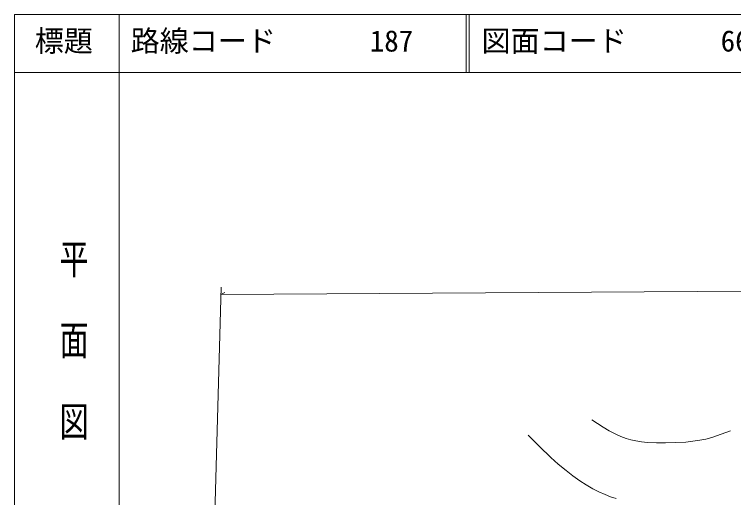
# Model space of a CAD drawing. Units: millimetres, scale not verified. Extents: x 40000 to 680000, y 20000 to 380000.
# Drawn here: x 40000 to 163750, y 296820 to 380000 of the extents above; entities that cross this region are included whole.
import ezdxf
from ezdxf.enums import TextEntityAlignment as Align

# ---------------------------------------------------------------- set-up
doc = ezdxf.new("R2010")
doc.units = ezdxf.units.MM
doc.header["$LTSCALE"] = 1000
doc.layers.add('S-SUV', color=7, linetype='Continuous', lineweight=13)
doc.styles.add('@ＭＳ ゴシック', font='')
doc.styles.add('ＭＳ ゴシック', font='')
doc.styles.get('@ＭＳ ゴシック').set_extended_font_data('@MS Gothic')
doc.styles.get('ＭＳ ゴシック').set_extended_font_data('MS Gothic')

msp = doc.modelspace()

# ---------------------------------------------------------------- linework, layer by layer
at = {"layer": 'S-SUV'}
for p, q in [((40000, 380000), (40000, 20000)), ((680000, 380000), (40000, 380000)), ((58000, 380000), (58000, 370000)), ((117750, 380000), (117750, 370000)), ((118250, 380000), (118250, 370000)), ((40000, 370000), (680000, 370000)), ((58000, 370000), (58000, 20000)), ((73762, 267852), (75574, 333055)), ((75539, 331791), (333924, 333402)), ((75539, 331791), (76237, 332140)), ((140318, 309559), (139356, 310182)), ((141289, 308950), (140318, 309559)), ((142359, 308325), (141289, 308950)), ((143463, 307750), (142359, 308325)), ((163239, 308310), (161628, 307718)), ((128401, 307577), (130329, 305646)), ((144350, 307350), (143463, 307750)), ((145256, 307008), (144350, 307350)), ((146085, 306759), (145256, 307008)), ((158978, 306909), (157928, 306690)), ((160006, 307186), (158978, 306909)), ((161628, 307718), (160006, 307186)), ((146918, 306572), (146085, 306759)), ((147921, 306417), (146918, 306572)), ((148926, 306323), (147921, 306417)), ((150485, 306262), (148926, 306323)), ((152042, 306261), (150485, 306262)), ((153790, 306296), (152042, 306261)), ((155525, 306389), (153790, 306296)), ((156738, 306511), (155525, 306389)), ((157928, 306690), (156738, 306511)), ((130329, 305646), (132307, 303750)), ((132307, 303750), (133588, 302602)), ((133588, 302602), (134910, 301498)), ((134910, 301498), (136082, 300593)), ((136082, 300593), (137289, 299737)), ((137289, 299737), (138406, 299016)), ((138406, 299016), (139555, 298345)), ((139555, 298345), (140575, 297814)), ((140575, 297814), (141630, 297334)), ((141630, 297334), (142570, 296967)), ((142570, 296967), (143533, 296656))]:
    msp.add_line(p, q, dxfattribs=at)

# ---------------------------------------------------------------- texts
at = {"layer": 'S-SUV', "style": 'ＭＳ ゴシック'}
for s, p in [('標題', (43500, 372500)), ('路線コード', (60000, 372500)), ('図面コード', (120380, 372500)), ('187', (101142, 372500)), ('66-0', (161521, 372500))]:
    msp.add_text(s, height=3666, dxfattribs=at).set_placement(p, align=Align.BOTTOM_LEFT)
at = {"layer": 'S-SUV', "style": '@ＭＳ ゴシック', "width": 1.4}
msp.add_text('平  面  図', height=3666, rotation=270, dxfattribs=at).set_placement((47277, 341475), align=Align.BOTTOM_LEFT)

doc.saveas('drawing.dxf')
